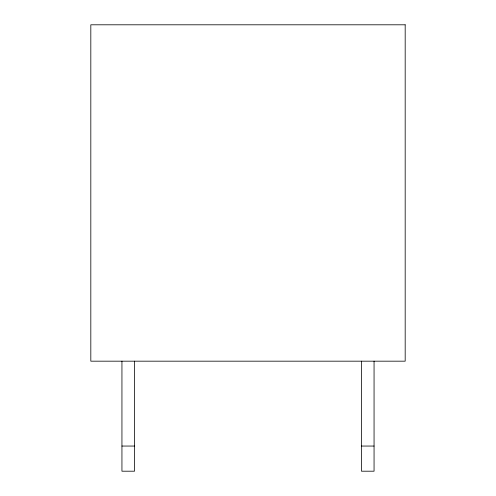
<?xml version="1.0" encoding="UTF-8"?>
<svg xmlns="http://www.w3.org/2000/svg" width="496" height="496" viewBox="0 0 496 496"><rect width="100%" height="100%" fill="white"/><g stroke="black" fill="none" stroke-linecap="round" stroke-linejoin="round"><path stroke-width="0.74" d="M121.942 446.053L134.515 446.053M361.485 446.053L374.058 446.053M374.058 361.175L374.058 471.2L361.485 471.2L361.485 361.175M134.515 361.175L134.515 471.2L121.942 471.2L121.942 361.175M405.182 24.8L90.818 24.8L90.818 361.175L405.182 361.175L405.182 24.8"/></g></svg>
